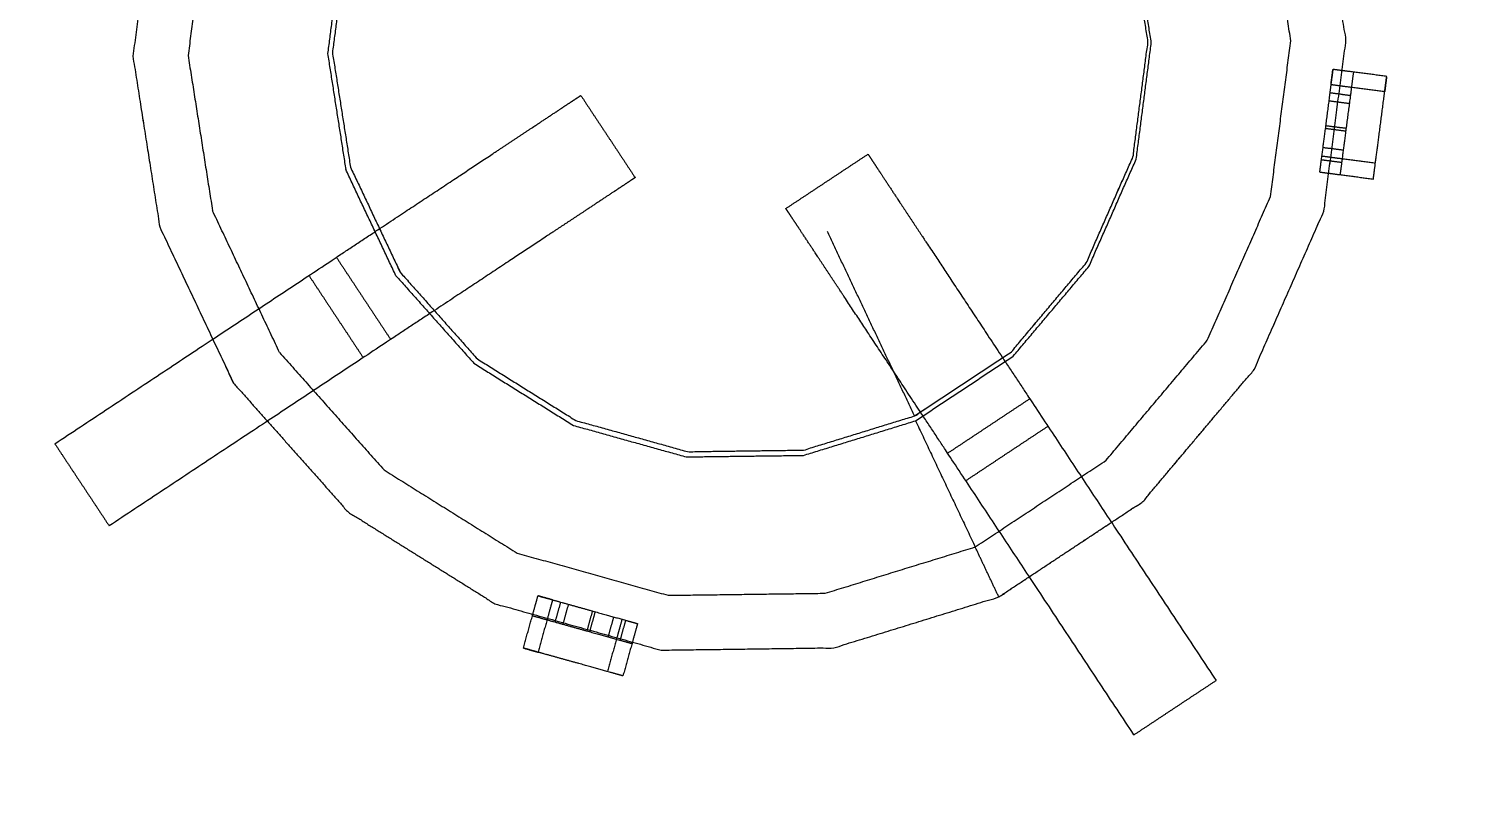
# Model space of a CAD drawing. Header units: millimetres. Extents: x 3429 to 24139, y -631 to 9878.
# Drawn here: x 8883.3 to 8901.49, y 3612.99 to 3622.63 of the extents above; entities that cross this region are included whole.
import ezdxf

# ---------------------------------------------------------------- set-up
doc = ezdxf.new("R2010")
doc.units = ezdxf.units.MM
for name, color, linetype, lineweight in [('multid_gorunus_3', 23, 'Continuous', 13), ('multid_gorunus_4', 15, 'Continuous', 9), ('multid_gorunus_5', 193, 'Continuous', 5), ('multid_gorunus_6', 54, 'Continuous', 0)]:
    doc.layers.add(name, color=color, linetype=linetype, lineweight=lineweight)

# ---------------------------------------------------------------- blocks, each defined once
blk = doc.blocks.new('masa')
at = {"layer": 'multid_gorunus_3', "lineweight": -3}
for points in [[(9749.411, 5297.444), (9749.781, 5297.487), (9750.151, 5297.53), (9784.422, 5297.554), (9818.694, 5297.579), (9819.064, 5297.536), (9819.433, 5297.494), (9819.773, 5297.372), (9820.113, 5297.251), (9820.413, 5297.061), (9820.713, 5296.87), (9820.963, 5296.62), (9821.213, 5296.37), (9821.404, 5296.071), (9821.595, 5295.771), (9821.717, 5295.432), (9821.839, 5295.092), (9821.882, 5294.722), (9821.924, 5294.352), (9821.936, 5277.581), (9821.973, 5225.809), (9821.93, 5225.439), (9821.888, 5225.07), (9821.767, 5224.73), (9821.645, 5224.39), (9821.455, 5224.09), (9821.264, 5223.79), (9821.014, 5223.54), (9820.765, 5223.29), (9820.465, 5223.099), (9820.165, 5222.908), (9819.826, 5222.786), (9819.486, 5222.664), (9819.116, 5222.622), (9818.746, 5222.579), (9784.475, 5222.554), (9750.204, 5222.53), (9749.834, 5222.573), (9749.464, 5222.615), (9749.124, 5222.736), (9748.784, 5222.858), (9748.484, 5223.048), (9748.184, 5223.239), (9747.934, 5223.489), (9747.684, 5223.738), (9747.493, 5224.038), (9747.302, 5224.338), (9747.18, 5224.677), (9747.059, 5225.017), (9747.016, 5225.387), (9746.973, 5225.757), (9746.936, 5277.528), (9746.925, 5294.299), (9746.967, 5294.669), (9747.009, 5295.039), (9747.131, 5295.379), (9747.252, 5295.719), (9747.442, 5296.019), (9747.633, 5296.319), (9747.883, 5296.569), (9748.133, 5296.819), (9748.432, 5297.01), (9748.732, 5297.201), (9749.071, 5297.323), (9749.411, 5297.444)], [(9749.411, 5297.444), (9749.781, 5297.487), (9750.151, 5297.53), (9784.422, 5297.554), (9818.694, 5297.579), (9819.064, 5297.536), (9819.433, 5297.494), (9819.773, 5297.372), (9820.113, 5297.251), (9820.413, 5297.061), (9820.713, 5296.87), (9820.963, 5296.62), (9821.213, 5296.37), (9821.404, 5296.071), (9821.595, 5295.771), (9821.717, 5295.432), (9821.839, 5295.092), (9821.882, 5294.722), (9821.924, 5294.352), (9821.936, 5277.581), (9821.973, 5225.809), (9821.93, 5225.439), (9821.888, 5225.07), (9821.767, 5224.73), (9821.645, 5224.39), (9821.455, 5224.09), (9821.264, 5223.79), (9821.014, 5223.54), (9820.765, 5223.29), (9820.465, 5223.099), (9820.165, 5222.908), (9819.826, 5222.786), (9819.486, 5222.664), (9819.116, 5222.622), (9818.746, 5222.579), (9784.475, 5222.554), (9750.204, 5222.53), (9749.834, 5222.573), (9749.464, 5222.615), (9749.124, 5222.736), (9748.784, 5222.858), (9748.484, 5223.048), (9748.184, 5223.239), (9747.934, 5223.489), (9747.684, 5223.738), (9747.493, 5224.038), (9747.302, 5224.338), (9747.18, 5224.677), (9747.059, 5225.017), (9747.016, 5225.387), (9746.973, 5225.757), (9746.936, 5277.528), (9746.925, 5294.299), (9746.967, 5294.669), (9747.009, 5295.039), (9747.131, 5295.379), (9747.252, 5295.719), (9747.442, 5296.019), (9747.633, 5296.319), (9747.883, 5296.569), (9748.133, 5296.819), (9748.432, 5297.01), (9748.732, 5297.201), (9749.071, 5297.323), (9749.411, 5297.444)], [(9750.153, 5297.03), (9749.84, 5296.994), (9749.528, 5296.958), (9749.241, 5296.855), (9748.953, 5296.751), (9748.7, 5296.59), (9748.447, 5296.429), (9748.235, 5296.217), (9748.024, 5296.005), (9747.863, 5295.751), (9747.702, 5295.498), (9747.599, 5295.211), (9747.496, 5294.923), (9747.46, 5294.611), (9747.425, 5294.298), (9747.436, 5277.528), (9747.473, 5225.759), (9747.509, 5225.446), (9747.545, 5225.134), (9747.648, 5224.846), (9747.752, 5224.559), (9747.913, 5224.306), (9748.075, 5224.052), (9748.286, 5223.841), (9748.498, 5223.63), (9748.752, 5223.469), (9749.005, 5223.307), (9749.293, 5223.205), (9749.58, 5223.102), (9749.892, 5223.066), (9750.205, 5223.03), (9784.475, 5223.054), (9818.744, 5223.079), (9819.057, 5223.115), (9819.369, 5223.151), (9819.657, 5223.254), (9819.944, 5223.357), (9820.197, 5223.519), (9820.451, 5223.68), (9820.662, 5223.892), (9820.873, 5224.104), (9821.035, 5224.357), (9821.196, 5224.611), (9821.298, 5224.898), (9821.401, 5225.186), (9821.437, 5225.498), (9821.473, 5225.811), (9821.436, 5277.58), (9821.424, 5294.35), (9821.388, 5294.663), (9821.352, 5294.975), (9821.249, 5295.262), (9821.146, 5295.55), (9820.984, 5295.803), (9820.823, 5296.056), (9820.611, 5296.268), (9820.399, 5296.479), (9820.146, 5296.64), (9819.892, 5296.801), (9819.605, 5296.904), (9819.317, 5297.007), (9819.005, 5297.043), (9818.692, 5297.079), (9784.423, 5297.054), (9750.153, 5297.03)], [(9750.153, 5297.03), (9749.84, 5296.994), (9749.528, 5296.958), (9749.241, 5296.855), (9748.953, 5296.751), (9748.7, 5296.59), (9748.447, 5296.429), (9748.235, 5296.217), (9748.024, 5296.005), (9747.863, 5295.751), (9747.702, 5295.498), (9747.599, 5295.211), (9747.496, 5294.923), (9747.46, 5294.611), (9747.425, 5294.298), (9747.436, 5277.528), (9747.473, 5225.759), (9747.509, 5225.446), (9747.545, 5225.134), (9747.648, 5224.846), (9747.752, 5224.559), (9747.913, 5224.306), (9748.075, 5224.052), (9748.286, 5223.841), (9748.498, 5223.63), (9748.752, 5223.469), (9749.005, 5223.307), (9749.293, 5223.205), (9749.58, 5223.102), (9749.892, 5223.066), (9750.205, 5223.03), (9784.475, 5223.054), (9818.744, 5223.079), (9819.057, 5223.115), (9819.369, 5223.151), (9819.657, 5223.254), (9819.944, 5223.357), (9820.197, 5223.519), (9820.451, 5223.68), (9820.662, 5223.892), (9820.873, 5224.104), (9821.035, 5224.357), (9821.196, 5224.611), (9821.298, 5224.898), (9821.401, 5225.186), (9821.437, 5225.498), (9821.473, 5225.811), (9821.436, 5277.58), (9821.424, 5294.35), (9821.388, 5294.663), (9821.352, 5294.975), (9821.249, 5295.262), (9821.146, 5295.55), (9820.984, 5295.803), (9820.823, 5296.056), (9820.611, 5296.268), (9820.399, 5296.479), (9820.146, 5296.64), (9819.892, 5296.801), (9819.605, 5296.904), (9819.317, 5297.007), (9819.005, 5297.043), (9818.692, 5297.079), (9784.423, 5297.054), (9750.153, 5297.03)]]:
    blk.add_open_spline(points, degree=2, knots=[-16, -16, -16, -15, -15, -14, -14, -13, -13, -12, -12, -11, -11, -10, -10, -9, -9, -8, -8, -7, -7, -6, -6, -5, -5, -4, -4, -3, -3, -2, -2, -1, -1, 0, 0, 1, 1, 2, 2, 3, 3, 4, 4, 5, 5, 6, 6, 7, 7, 8, 8, 9, 9, 10, 10, 11, 11, 12, 12, 13, 13, 14, 14, 15, 15, 16, 16, 16], dxfattribs=at)
at = {"layer": 'multid_gorunus_4', "lineweight": -3}
blk.add_open_spline([(9797.893, 5278.28), (9799.123, 5277.385), (9800.354, 5276.491), (9801.443, 5275.429), (9802.533, 5274.368), (9803.461, 5273.162), (9804.389, 5271.957), (9805.136, 5270.632), (9805.882, 5269.306), (9806.433, 5267.888), (9806.984, 5266.47), (9807.327, 5264.988), (9807.67, 5263.506), (9807.799, 5261.99), (9807.928, 5260.475), (9807.84, 5258.956), (9807.751, 5257.437), (9807.448, 5255.947), (9807.145, 5254.456), (9806.632, 5253.024), (9806.119, 5251.592), (9805.408, 5250.247), (9804.698, 5248.902), (9803.802, 5247.672), (9802.906, 5246.442), (9801.845, 5245.352), (9800.785, 5244.262), (9799.579, 5243.334), (9798.373, 5242.407), (9797.048, 5241.66), (9795.723, 5240.912), (9794.305, 5240.362), (9792.886, 5239.812), (9791.405, 5239.468), (9789.923, 5239.125), (9788.407, 5238.996), (9786.891, 5238.868), (9785.372, 5238.956), (9783.854, 5239.043), (9782.363, 5239.347), (9780.873, 5239.651), (9779.44, 5240.163), (9778.008, 5240.675), (9776.663, 5241.387), (9775.319, 5242.099), (9774.088, 5242.993), (9772.858, 5243.888), (9771.769, 5244.95), (9770.679, 5246.011), (9769.751, 5247.217), (9768.822, 5248.422), (9768.076, 5249.747), (9767.33, 5251.073), (9766.779, 5252.491), (9766.227, 5253.909), (9765.885, 5255.391), (9765.542, 5256.873), (9765.413, 5258.389), (9765.283, 5259.904), (9765.372, 5261.423), (9765.461, 5262.941), (9765.764, 5264.432), (9766.067, 5265.923), (9766.58, 5267.355), (9767.093, 5268.787), (9767.803, 5270.132), (9768.514, 5271.477), (9769.41, 5272.707), (9770.306, 5273.936), (9771.366, 5275.027), (9772.427, 5276.117), (9773.633, 5277.045), (9774.839, 5277.972), (9776.164, 5278.719), (9777.489, 5279.467), (9778.907, 5280.017), (9780.325, 5280.567), (9781.807, 5280.911), (9783.289, 5281.254), (9784.805, 5281.383), (9786.321, 5281.511), (9787.839, 5281.423), (9789.358, 5281.335), (9790.849, 5281.031), (9792.339, 5280.727), (9793.772, 5280.216), (9795.204, 5279.704), (9796.549, 5278.992), (9797.893, 5278.28)], degree=2, knots=[30, 30, 30, 31, 31, 32, 32, 33, 33, 34, 34, 35, 35, 36, 36, 37, 37, 38, 38, 39, 39, 40, 40, 41, 41, 42, 42, 43, 43, 44, 44, 45, 45, 46, 46, 47, 47, 48, 48, 49, 49, 50, 50, 51, 51, 52, 52, 53, 53, 54, 54, 55, 55, 56, 56, 57, 57, 58, 58, 59, 59, 60, 60, 61, 61, 62, 62, 63, 63, 64, 64, 65, 65, 66, 66, 67, 67, 68, 68, 69, 69, 70, 70, 71, 71, 72, 72, 73, 73, 74, 74, 74], dxfattribs=at)
blk.add_open_spline([(9797.893, 5278.28), (9799.123, 5277.385), (9800.354, 5276.491), (9801.443, 5275.429), (9802.533, 5274.368), (9803.461, 5273.162), (9804.389, 5271.957), (9805.136, 5270.632), (9805.882, 5269.306), (9806.433, 5267.888), (9806.984, 5266.47), (9807.327, 5264.988), (9807.67, 5263.506), (9807.799, 5261.99), (9807.928, 5260.475), (9807.84, 5258.956), (9807.751, 5257.437), (9807.448, 5255.947), (9807.145, 5254.456), (9806.632, 5253.024), (9806.119, 5251.592), (9805.408, 5250.247), (9804.698, 5248.902), (9803.802, 5247.672), (9802.906, 5246.442), (9801.845, 5245.352), (9800.785, 5244.262), (9799.579, 5243.334), (9798.373, 5242.407), (9797.048, 5241.66), (9795.723, 5240.912), (9794.305, 5240.362), (9792.886, 5239.812), (9791.405, 5239.468), (9789.923, 5239.125), (9788.407, 5238.996), (9786.891, 5238.868), (9785.372, 5238.956), (9783.854, 5239.043), (9782.363, 5239.347), (9780.873, 5239.651), (9779.44, 5240.163), (9778.008, 5240.675), (9776.663, 5241.387), (9775.319, 5242.099), (9774.088, 5242.993), (9772.858, 5243.888), (9771.769, 5244.95), (9770.679, 5246.011), (9769.751, 5247.217), (9768.822, 5248.422), (9768.076, 5249.747), (9767.33, 5251.073), (9766.779, 5252.491), (9766.227, 5253.909), (9765.885, 5255.391), (9765.542, 5256.873), (9765.413, 5258.389), (9765.283, 5259.904), (9765.372, 5261.423), (9765.461, 5262.941), (9765.764, 5264.432), (9766.067, 5265.923), (9766.58, 5267.355), (9767.093, 5268.787), (9767.803, 5270.132), (9768.514, 5271.477), (9769.41, 5272.707), (9770.306, 5273.936), (9771.366, 5275.027), (9772.427, 5276.117), (9773.633, 5277.045), (9774.839, 5277.972), (9776.164, 5278.719), (9777.489, 5279.467), (9778.907, 5280.017), (9780.325, 5280.567), (9781.807, 5280.911), (9783.289, 5281.254), (9784.805, 5281.383), (9786.321, 5281.511), (9787.839, 5281.423), (9789.358, 5281.335), (9790.849, 5281.031), (9792.339, 5280.727), (9793.772, 5280.216), (9795.204, 5279.704), (9796.549, 5278.992), (9797.893, 5278.28)], degree=2, knots=[30, 30, 30, 31, 31, 32, 32, 33, 33, 34, 34, 35, 35, 36, 36, 37, 37, 38, 38, 39, 39, 40, 40, 41, 41, 42, 42, 43, 43, 44, 44, 45, 45, 46, 46, 47, 47, 48, 48, 49, 49, 50, 50, 51, 51, 52, 52, 53, 53, 54, 54, 55, 55, 56, 56, 57, 57, 58, 58, 59, 59, 60, 60, 61, 61, 62, 62, 63, 63, 64, 64, 65, 65, 66, 66, 67, 67, 68, 68, 69, 69, 70, 70, 71, 71, 72, 72, 73, 73, 74, 74, 74], dxfattribs=at)
at = {"layer": 'multid_gorunus_5', "lineweight": -3}
for points, knots in [([(9794.955, 5259.777), (9794.745, 5259.804), (9794.536, 5259.831), (9794.406, 5259.848), (9794.277, 5259.865), (9794.258, 5259.718), (9794.239, 5259.572), (9794.21, 5259.348), (9794.181, 5259.123), (9794.155, 5258.926), (9794.129, 5258.729), (9794.119, 5258.651), (9794.109, 5258.573)], [33, 33, 33, 34, 34, 35, 35, 36, 36, 37, 37, 38, 38, 39, 39, 39]), ([(9794.955, 5259.777), (9794.745, 5259.804), (9794.536, 5259.831), (9794.406, 5259.848), (9794.277, 5259.865), (9794.258, 5259.718), (9794.239, 5259.572), (9794.21, 5259.348), (9794.181, 5259.123), (9794.155, 5258.926), (9794.129, 5258.729), (9794.119, 5258.651), (9794.109, 5258.573)], [33, 33, 33, 34, 34, 35, 35, 36, 36, 37, 37, 38, 38, 39, 39, 39]), ([(9794.536, 5259.831), (9794.517, 5259.685), (9794.498, 5259.538), (9794.468, 5259.314), (9794.439, 5259.09), (9794.413, 5258.892), (9794.388, 5258.695), (9794.378, 5258.617), (9794.367, 5258.539)], [0, 0, 0, 1, 1, 2, 2, 3, 3, 4, 4, 4]), ([(9794.536, 5259.831), (9794.517, 5259.685), (9794.498, 5259.538), (9794.468, 5259.314), (9794.439, 5259.09), (9794.413, 5258.892), (9794.388, 5258.695), (9794.378, 5258.617), (9794.367, 5258.539)], [0, 0, 0, 1, 1, 2, 2, 3, 3, 4, 4, 4]), ([(9794.253, 5259.675), (9794.382, 5259.658), (9794.511, 5259.641), (9794.721, 5259.614), (9794.931, 5259.587)], [1, 1, 1, 2, 2, 3, 3, 3]), ([(9794.253, 5259.675), (9794.382, 5259.658), (9794.511, 5259.641), (9794.721, 5259.614), (9794.931, 5259.587)], [1, 1, 1, 2, 2, 3, 3, 3]), ([(9794.787, 5258.484), (9794.797, 5258.562), (9794.807, 5258.64), (9794.833, 5258.838), (9794.859, 5259.035), (9794.888, 5259.259), (9794.917, 5259.484), (9794.936, 5259.63), (9794.955, 5259.777)], [9, 9, 9, 10, 10, 11, 11, 12, 12, 13, 13, 13]), ([(9794.787, 5258.484), (9794.797, 5258.562), (9794.807, 5258.64), (9794.833, 5258.838), (9794.859, 5259.035), (9794.888, 5259.259), (9794.917, 5259.484), (9794.936, 5259.63), (9794.955, 5259.777)], [9, 9, 9, 10, 10, 11, 11, 12, 12, 13, 13, 13]), ([(9778.172, 5255.151), (9779.146, 5255.795), (9780.12, 5256.44), (9780.92, 5256.969), (9781.72, 5257.498), (9782.125, 5257.767), (9782.53, 5258.035), (9782.875, 5258.263), (9783.22, 5258.491), (9783.503, 5258.679), (9783.787, 5258.866), (9784.008, 5259.013), (9784.229, 5259.159), (9784.388, 5259.264), (9784.546, 5259.369), (9784.641, 5259.432), (9784.737, 5259.495), (9784.768, 5259.516), (9784.8, 5259.537)], [6, 6, 6, 7, 7, 8, 8, 9, 9, 10, 10, 11, 11, 12, 12, 13, 13, 14, 14, 15, 15, 15]), ([(9778.172, 5255.151), (9779.146, 5255.795), (9780.12, 5256.44), (9780.92, 5256.969), (9781.72, 5257.498), (9782.125, 5257.767), (9782.53, 5258.035), (9782.875, 5258.263), (9783.22, 5258.491), (9783.503, 5258.679), (9783.787, 5258.866), (9784.008, 5259.013), (9784.229, 5259.159), (9784.388, 5259.264), (9784.546, 5259.369), (9784.641, 5259.432), (9784.737, 5259.495), (9784.768, 5259.516), (9784.8, 5259.537)], [6, 6, 6, 7, 7, 8, 8, 9, 9, 10, 10, 11, 11, 12, 12, 13, 13, 14, 14, 15, 15, 15]), ([(9784.8, 5259.537), (9784.971, 5259.278), (9785.142, 5259.02), (9785.314, 5258.761), (9785.485, 5258.502)], [0, 0, 0, 1, 1, 2, 2, 2]), ([(9784.8, 5259.537), (9784.971, 5259.278), (9785.142, 5259.02), (9785.314, 5258.761), (9785.485, 5258.502)], [0, 0, 0, 1, 1, 2, 2, 2]), ([(9787.384, 5258.113), (9787.643, 5258.284), (9787.901, 5258.455), (9788.16, 5258.626), (9788.419, 5258.797)], [0, 0, 0, 1, 1, 2, 2, 2]), ([(9787.384, 5258.113), (9787.643, 5258.284), (9787.901, 5258.455), (9788.16, 5258.626), (9788.419, 5258.797)], [0, 0, 0, 1, 1, 2, 2, 2]), ([(9788.419, 5258.797), (9788.44, 5258.766), (9788.461, 5258.734), (9788.524, 5258.639), (9788.587, 5258.543), (9788.692, 5258.385), (9788.796, 5258.226), (9788.943, 5258.005), (9789.089, 5257.784), (9789.277, 5257.5), (9789.464, 5257.217), (9789.693, 5256.872), (9789.921, 5256.527), (9790.189, 5256.122), (9790.457, 5255.717), (9790.986, 5254.917), (9791.516, 5254.117), (9792.16, 5253.143), (9792.805, 5252.169)], [-2, -2, -2, -1, -1, 0, 0, 1, 1, 2, 2, 3, 3, 4, 4, 5, 5, 6, 6, 7, 7, 7]), ([(9788.419, 5258.797), (9788.44, 5258.766), (9788.461, 5258.734), (9788.524, 5258.639), (9788.587, 5258.543), (9788.692, 5258.385), (9788.796, 5258.226), (9788.943, 5258.005), (9789.089, 5257.784), (9789.277, 5257.5), (9789.464, 5257.217), (9789.693, 5256.872), (9789.921, 5256.527), (9790.189, 5256.122), (9790.457, 5255.717), (9790.986, 5254.917), (9791.516, 5254.117), (9792.16, 5253.143), (9792.805, 5252.169)], [-2, -2, -2, -1, -1, 0, 0, 1, 1, 2, 2, 3, 3, 4, 4, 5, 5, 6, 6, 7, 7, 7]), ([(9794.135, 5258.775), (9794.265, 5258.758), (9794.394, 5258.741), (9794.604, 5258.714), (9794.813, 5258.686)], [0, 0, 0, 1, 1, 2, 2, 2]), ([(9794.135, 5258.775), (9794.265, 5258.758), (9794.394, 5258.741), (9794.604, 5258.714), (9794.813, 5258.686)], [0, 0, 0, 1, 1, 2, 2, 2]), ([(9794.109, 5258.573), (9794.238, 5258.556), (9794.367, 5258.539), (9794.577, 5258.512), (9794.787, 5258.484)], [0, 0, 0, 1, 1, 2, 2, 2]), ([(9794.109, 5258.573), (9794.238, 5258.556), (9794.367, 5258.539), (9794.577, 5258.512), (9794.787, 5258.484)], [0, 0, 0, 1, 1, 2, 2, 2]), ([(9785.485, 5258.502), (9785.453, 5258.481), (9785.421, 5258.46), (9785.326, 5258.397), (9785.231, 5258.334), (9785.072, 5258.229), (9784.914, 5258.124), (9784.693, 5257.978), (9784.471, 5257.832), (9784.188, 5257.644), (9783.904, 5257.456), (9783.56, 5257.228), (9783.215, 5257), (9782.81, 5256.732), (9782.404, 5256.464), (9781.605, 5255.935), (9780.805, 5255.405), (9779.831, 5254.761), (9778.857, 5254.116)], [-2, -2, -2, -1, -1, 0, 0, 1, 1, 2, 2, 3, 3, 4, 4, 5, 5, 6, 6, 7, 7, 7]), ([(9785.485, 5258.502), (9785.453, 5258.481), (9785.421, 5258.46), (9785.326, 5258.397), (9785.231, 5258.334), (9785.072, 5258.229), (9784.914, 5258.124), (9784.693, 5257.978), (9784.471, 5257.832), (9784.188, 5257.644), (9783.904, 5257.456), (9783.56, 5257.228), (9783.215, 5257), (9782.81, 5256.732), (9782.404, 5256.464), (9781.605, 5255.935), (9780.805, 5255.405), (9779.831, 5254.761), (9778.857, 5254.116)], [-2, -2, -2, -1, -1, 0, 0, 1, 1, 2, 2, 3, 3, 4, 4, 5, 5, 6, 6, 7, 7, 7]), ([(9791.77, 5251.485), (9791.125, 5252.459), (9790.481, 5253.433), (9789.952, 5254.232), (9789.422, 5255.032), (9789.154, 5255.437), (9788.886, 5255.843), (9788.658, 5256.188), (9788.43, 5256.532), (9788.242, 5256.816), (9788.055, 5257.099), (9787.908, 5257.32), (9787.762, 5257.542), (9787.657, 5257.7), (9787.552, 5257.859), (9787.489, 5257.954), (9787.426, 5258.049), (9787.405, 5258.081), (9787.384, 5258.113)], [6, 6, 6, 7, 7, 8, 8, 9, 9, 10, 10, 11, 11, 12, 12, 13, 13, 14, 14, 15, 15, 15]), ([(9791.77, 5251.485), (9791.125, 5252.459), (9790.481, 5253.433), (9789.952, 5254.232), (9789.422, 5255.032), (9789.154, 5255.437), (9788.886, 5255.843), (9788.658, 5256.188), (9788.43, 5256.532), (9788.242, 5256.816), (9788.055, 5257.099), (9787.908, 5257.32), (9787.762, 5257.542), (9787.657, 5257.7), (9787.552, 5257.859), (9787.489, 5257.954), (9787.426, 5258.049), (9787.405, 5258.081), (9787.384, 5258.113)], [6, 6, 6, 7, 7, 8, 8, 9, 9, 10, 10, 11, 11, 12, 12, 13, 13, 14, 14, 15, 15, 15]), ([(9781.72, 5257.498), (9781.891, 5257.24), (9782.062, 5256.981), (9782.233, 5256.722), (9782.404, 5256.464)], [0, 0, 0, 1, 1, 2, 2, 2]), ([(9781.72, 5257.498), (9781.891, 5257.24), (9782.062, 5256.981), (9782.233, 5256.722), (9782.404, 5256.464)], [0, 0, 0, 1, 1, 2, 2, 2]), ([(9781.374, 5257.269), (9781.545, 5257.011), (9781.716, 5256.752), (9781.887, 5256.493), (9782.058, 5256.235)], [0, 0, 0, 1, 1, 2, 2, 2]), ([(9781.374, 5257.269), (9781.545, 5257.011), (9781.716, 5256.752), (9781.887, 5256.493), (9782.058, 5256.235)], [0, 0, 0, 1, 1, 2, 2, 2]), ([(9789.422, 5255.032), (9789.681, 5255.203), (9789.94, 5255.375), (9790.198, 5255.546), (9790.457, 5255.717)], [0, 0, 0, 1, 1, 2, 2, 2]), ([(9789.422, 5255.032), (9789.681, 5255.203), (9789.94, 5255.375), (9790.198, 5255.546), (9790.457, 5255.717)], [0, 0, 0, 1, 1, 2, 2, 2]), ([(9789.651, 5254.686), (9789.91, 5254.857), (9790.169, 5255.029), (9790.427, 5255.2), (9790.686, 5255.371)], [0, 0, 0, 1, 1, 2, 2, 2]), ([(9789.651, 5254.686), (9789.91, 5254.857), (9790.169, 5255.029), (9790.427, 5255.2), (9790.686, 5255.371)], [0, 0, 0, 1, 1, 2, 2, 2]), ([(9778.172, 5255.151), (9778.343, 5254.892), (9778.514, 5254.634), (9778.686, 5254.375), (9778.857, 5254.116)], [0, 0, 0, 1, 1, 2, 2, 2]), ([(9778.172, 5255.151), (9778.343, 5254.892), (9778.514, 5254.634), (9778.686, 5254.375), (9778.857, 5254.116)], [0, 0, 0, 1, 1, 2, 2, 2]), ([(9784.076, 5252.578), (9784.133, 5252.781), (9784.19, 5252.985), (9784.225, 5253.111), (9784.26, 5253.236), (9784.402, 5253.197), (9784.545, 5253.157), (9784.762, 5253.096), (9784.98, 5253.035), (9785.172, 5252.982), (9785.364, 5252.928), (9785.439, 5252.907), (9785.515, 5252.886)], [33, 33, 33, 34, 34, 35, 35, 36, 36, 37, 37, 38, 38, 39, 39, 39]), ([(9784.076, 5252.578), (9784.133, 5252.781), (9784.19, 5252.985), (9784.225, 5253.111), (9784.26, 5253.236), (9784.402, 5253.197), (9784.545, 5253.157), (9784.762, 5253.096), (9784.98, 5253.035), (9785.172, 5252.982), (9785.364, 5252.928), (9785.439, 5252.907), (9785.515, 5252.886)], [33, 33, 33, 34, 34, 35, 35, 36, 36, 37, 37, 38, 38, 39, 39, 39]), ([(9784.444, 5253.185), (9784.409, 5253.059), (9784.374, 5252.934), (9784.318, 5252.73), (9784.261, 5252.526)], [1, 1, 1, 2, 2, 3, 3, 3]), ([(9784.444, 5253.185), (9784.409, 5253.059), (9784.374, 5252.934), (9784.318, 5252.73), (9784.261, 5252.526)], [1, 1, 1, 2, 2, 3, 3, 3]), ([(9784.19, 5252.985), (9784.332, 5252.946), (9784.474, 5252.906), (9784.692, 5252.845), (9784.91, 5252.784), (9785.102, 5252.731), (9785.294, 5252.677), (9785.369, 5252.656), (9785.445, 5252.635)], [0, 0, 0, 1, 1, 2, 2, 3, 3, 4, 4, 4]), ([(9784.19, 5252.985), (9784.332, 5252.946), (9784.474, 5252.906), (9784.692, 5252.845), (9784.91, 5252.784), (9785.102, 5252.731), (9785.294, 5252.677), (9785.369, 5252.656), (9785.445, 5252.635)], [0, 0, 0, 1, 1, 2, 2, 3, 3, 4, 4, 4]), ([(9785.319, 5252.941), (9785.284, 5252.815), (9785.249, 5252.69), (9785.192, 5252.486), (9785.135, 5252.282)], [0, 0, 0, 1, 1, 2, 2, 2]), ([(9785.319, 5252.941), (9785.284, 5252.815), (9785.249, 5252.69), (9785.192, 5252.486), (9785.135, 5252.282)], [0, 0, 0, 1, 1, 2, 2, 2]), ([(9785.515, 5252.886), (9785.48, 5252.76), (9785.445, 5252.635), (9785.388, 5252.431), (9785.331, 5252.227)], [0, 0, 0, 1, 1, 2, 2, 2]), ([(9785.515, 5252.886), (9785.48, 5252.76), (9785.445, 5252.635), (9785.388, 5252.431), (9785.331, 5252.227)], [0, 0, 0, 1, 1, 2, 2, 2]), ([(9785.331, 5252.227), (9785.256, 5252.248), (9785.18, 5252.27), (9784.988, 5252.323), (9784.797, 5252.377), (9784.579, 5252.437), (9784.361, 5252.498), (9784.218, 5252.538), (9784.076, 5252.578)], [9, 9, 9, 10, 10, 11, 11, 12, 12, 13, 13, 13]), ([(9785.331, 5252.227), (9785.256, 5252.248), (9785.18, 5252.27), (9784.988, 5252.323), (9784.797, 5252.377), (9784.579, 5252.437), (9784.361, 5252.498), (9784.218, 5252.538), (9784.076, 5252.578)], [9, 9, 9, 10, 10, 11, 11, 12, 12, 13, 13, 13]), ([(9791.77, 5251.485), (9792.029, 5251.656), (9792.287, 5251.827), (9792.546, 5251.998), (9792.805, 5252.169)], [0, 0, 0, 1, 1, 2, 2, 2]), ([(9791.77, 5251.485), (9792.029, 5251.656), (9792.287, 5251.827), (9792.546, 5251.998), (9792.805, 5252.169)], [0, 0, 0, 1, 1, 2, 2, 2])]:
    blk.add_open_spline(points, degree=2, knots=knots, dxfattribs=at)
for points in [[(9794.253, 5259.675), (9794.265, 5259.77), (9794.277, 5259.865)], [(9794.253, 5259.675), (9794.265, 5259.77), (9794.277, 5259.865)], [(9794.253, 5259.675), (9794.265, 5259.77), (9794.277, 5259.865)], [(9794.253, 5259.675), (9794.265, 5259.77), (9794.277, 5259.865)], [(9794.955, 5259.777), (9794.943, 5259.682), (9794.931, 5259.587)], [(9794.955, 5259.777), (9794.943, 5259.682), (9794.931, 5259.587)], [(9794.226, 5259.471), (9794.355, 5259.454), (9794.484, 5259.437)], [(9794.226, 5259.471), (9794.355, 5259.454), (9794.484, 5259.437)], [(9794.239, 5259.572), (9794.368, 5259.555), (9794.498, 5259.538)], [(9794.239, 5259.572), (9794.368, 5259.555), (9794.498, 5259.538)], [(9794.181, 5259.123), (9794.31, 5259.106), (9794.439, 5259.09)], [(9794.181, 5259.123), (9794.31, 5259.106), (9794.439, 5259.09)], [(9794.185, 5259.158), (9794.314, 5259.141), (9794.444, 5259.125)], [(9794.185, 5259.158), (9794.314, 5259.141), (9794.444, 5259.125)], [(9794.149, 5258.883), (9794.279, 5258.867), (9794.408, 5258.85)], [(9794.149, 5258.883), (9794.279, 5258.867), (9794.408, 5258.85)], [(9794.129, 5258.729), (9794.258, 5258.712), (9794.388, 5258.695)], [(9794.129, 5258.729), (9794.258, 5258.712), (9794.388, 5258.695)], [(9789.006, 5255.501), (9788.456, 5256.663), (9787.907, 5257.824)], [(9789.006, 5255.501), (9788.456, 5256.663), (9787.907, 5257.824)], [(9784.444, 5253.185), (9784.352, 5253.21), (9784.26, 5253.236)], [(9784.444, 5253.185), (9784.352, 5253.21), (9784.26, 5253.236)], [(9784.444, 5253.185), (9784.352, 5253.21), (9784.26, 5253.236)], [(9784.444, 5253.185), (9784.352, 5253.21), (9784.26, 5253.236)], [(9784.545, 5253.157), (9784.51, 5253.031), (9784.474, 5252.906)], [(9784.545, 5253.157), (9784.51, 5253.031), (9784.474, 5252.906)], [(9784.643, 5253.129), (9784.608, 5253.004), (9784.573, 5252.878)], [(9784.643, 5253.129), (9784.608, 5253.004), (9784.573, 5252.878)], [(9784.946, 5253.045), (9784.911, 5252.919), (9784.876, 5252.794)], [(9784.946, 5253.045), (9784.911, 5252.919), (9784.876, 5252.794)], [(9784.98, 5253.035), (9784.945, 5252.91), (9784.91, 5252.784)], [(9784.98, 5253.035), (9784.945, 5252.91), (9784.91, 5252.784)], [(9785.213, 5252.97), (9785.178, 5252.845), (9785.143, 5252.719)], [(9785.213, 5252.97), (9785.178, 5252.845), (9785.143, 5252.719)], [(9785.364, 5252.928), (9785.329, 5252.803), (9785.294, 5252.677)], [(9785.364, 5252.928), (9785.329, 5252.803), (9785.294, 5252.677)], [(9784.076, 5252.578), (9784.168, 5252.552), (9784.261, 5252.526)], [(9784.076, 5252.578), (9784.168, 5252.552), (9784.261, 5252.526)], [(9784.076, 5252.578), (9784.168, 5252.552), (9784.261, 5252.526)], [(9784.076, 5252.578), (9784.168, 5252.552), (9784.261, 5252.526)]]:
    blk.add_open_spline(points, degree=2, dxfattribs=at)
at = {"layer": 'multid_gorunus_6', "lineweight": -3}
for points, knots in [([(9787.786, 5267.712), (9788.833, 5267.42), (9789.881, 5267.127), (9790.804, 5266.551), (9791.727, 5265.975), (9792.45, 5265.163), (9793.174, 5264.35), (9793.639, 5263.367), (9794.104, 5262.384), (9794.273, 5261.309), (9794.442, 5260.234), (9794.302, 5259.155), (9794.162, 5258.077), (9793.723, 5257.081), (9793.284, 5256.086), (9792.583, 5255.254), (9791.882, 5254.422), (9790.974, 5253.822), (9790.067, 5253.222), (9789.028, 5252.901), (9787.988, 5252.581), (9786.9, 5252.566), (9785.812, 5252.552), (9784.765, 5252.844), (9783.717, 5253.137), (9782.794, 5253.713), (9781.871, 5254.289), (9781.148, 5255.101), (9780.424, 5255.914), (9779.959, 5256.897), (9779.494, 5257.881), (9779.325, 5258.955), (9779.156, 5260.03), (9779.296, 5261.109), (9779.436, 5262.187), (9779.875, 5263.183), (9780.314, 5264.178), (9781.015, 5265.01), (9781.716, 5265.842), (9782.624, 5266.442), (9783.531, 5267.042), (9784.57, 5267.363), (9785.61, 5267.683), (9786.698, 5267.698), (9787.786, 5267.712)], [-9, -9, -9, -8, -8, -7, -7, -6, -6, -5, -5, -4, -4, -3, -3, -2, -2, -1, -1, 0, 0, 1, 1, 2, 2, 3, 3, 4, 4, 5, 5, 6, 6, 7, 7, 8, 8, 9, 9, 10, 10, 11, 11, 12, 12, 13, 13, 13]), ([(9787.786, 5267.712), (9786.698, 5267.698), (9785.61, 5267.683), (9784.57, 5267.363), (9783.531, 5267.042), (9782.624, 5266.442), (9781.716, 5265.842), (9781.015, 5265.01), (9780.314, 5264.178), (9779.875, 5263.183), (9779.436, 5262.187), (9779.296, 5261.109), (9779.156, 5260.03), (9779.325, 5258.955), (9779.494, 5257.881), (9779.959, 5256.897), (9780.424, 5255.914)], [21, 21, 21, 22, 22, 23, 23, 24, 24, 25, 25, 26, 26, 27, 27, 28, 28, 29, 29, 29]), ([(9787.786, 5267.712), (9788.833, 5267.42), (9789.881, 5267.127), (9790.804, 5266.551), (9791.727, 5265.975), (9792.45, 5265.163), (9793.174, 5264.35), (9793.639, 5263.367), (9794.104, 5262.384), (9794.273, 5261.309), (9794.442, 5260.234), (9794.302, 5259.155), (9794.162, 5258.077), (9793.723, 5257.081), (9793.284, 5256.086), (9792.583, 5255.254), (9791.882, 5254.422), (9790.974, 5253.822), (9790.067, 5253.222), (9789.028, 5252.901), (9787.988, 5252.581), (9786.9, 5252.566), (9785.812, 5252.552), (9784.765, 5252.844), (9783.717, 5253.137), (9782.794, 5253.713), (9781.871, 5254.289), (9781.148, 5255.101), (9780.424, 5255.914), (9779.959, 5256.897), (9779.494, 5257.881), (9779.325, 5258.955), (9779.156, 5260.03), (9779.296, 5261.109), (9779.436, 5262.187), (9779.875, 5263.183), (9780.314, 5264.178), (9781.015, 5265.01), (9781.716, 5265.842), (9782.624, 5266.442), (9783.531, 5267.042), (9784.57, 5267.363), (9785.61, 5267.683), (9786.698, 5267.698), (9787.786, 5267.712)], [-9, -9, -9, -8, -8, -7, -7, -6, -6, -5, -5, -4, -4, -3, -3, -2, -2, -1, -1, 0, 0, 1, 1, 2, 2, 3, 3, 4, 4, 5, 5, 6, 6, 7, 7, 8, 8, 9, 9, 10, 10, 11, 11, 12, 12, 13, 13, 13]), ([(9787.786, 5267.712), (9786.698, 5267.698), (9785.61, 5267.683), (9784.57, 5267.363), (9783.531, 5267.042), (9782.624, 5266.442), (9781.716, 5265.842), (9781.015, 5265.01), (9780.314, 5264.178), (9779.875, 5263.183), (9779.436, 5262.187), (9779.296, 5261.109), (9779.156, 5260.03), (9779.325, 5258.955), (9779.494, 5257.881), (9779.959, 5256.897), (9780.424, 5255.914)], [21, 21, 21, 22, 22, 23, 23, 24, 24, 25, 25, 26, 26, 27, 27, 28, 28, 29, 29, 29]), ([(9787.472, 5265.243), (9788.176, 5265.046), (9788.881, 5264.85), (9789.501, 5264.463), (9790.122, 5264.075), (9790.608, 5263.529), (9791.094, 5262.983), (9791.407, 5262.322), (9791.72, 5261.661), (9791.833, 5260.938), (9791.947, 5260.216), (9791.853, 5259.491), (9791.758, 5258.765), (9791.463, 5258.096), (9791.168, 5257.427), (9790.697, 5256.868), (9790.226, 5256.309), (9789.616, 5255.905), (9789.006, 5255.501), (9788.307, 5255.286), (9787.608, 5255.071), (9786.877, 5255.061), (9786.145, 5255.051), (9785.441, 5255.248), (9784.737, 5255.444), (9784.116, 5255.831), (9783.496, 5256.219), (9783.009, 5256.765), (9782.523, 5257.311), (9782.21, 5257.972), (9781.898, 5258.633), (9781.784, 5259.356), (9781.67, 5260.078), (9781.765, 5260.803), (9781.859, 5261.529), (9782.154, 5262.198), (9782.449, 5262.867), (9782.92, 5263.426), (9783.392, 5263.985), (9784.002, 5264.389), (9784.611, 5264.793), (9785.31, 5265.008), (9786.009, 5265.223), (9786.741, 5265.233), (9787.472, 5265.243)], [-9, -9, -9, -8, -8, -7, -7, -6, -6, -5, -5, -4, -4, -3, -3, -2, -2, -1, -1, 0, 0, 1, 1, 2, 2, 3, 3, 4, 4, 5, 5, 6, 6, 7, 7, 8, 8, 9, 9, 10, 10, 11, 11, 12, 12, 13, 13, 13]), ([(9787.472, 5265.243), (9786.741, 5265.233), (9786.009, 5265.223), (9785.31, 5265.008), (9784.611, 5264.793), (9784.002, 5264.389), (9783.392, 5263.985), (9782.92, 5263.426), (9782.449, 5262.867), (9782.154, 5262.198), (9781.859, 5261.529), (9781.765, 5260.803), (9781.67, 5260.078), (9781.784, 5259.356), (9781.898, 5258.633), (9782.21, 5257.972), (9782.523, 5257.311)], [21, 21, 21, 22, 22, 23, 23, 24, 24, 25, 25, 26, 26, 27, 27, 28, 28, 29, 29, 29]), ([(9787.472, 5265.243), (9788.176, 5265.046), (9788.881, 5264.85), (9789.501, 5264.463), (9790.122, 5264.075), (9790.608, 5263.529), (9791.094, 5262.983), (9791.407, 5262.322), (9791.72, 5261.661), (9791.833, 5260.938), (9791.947, 5260.216), (9791.853, 5259.491), (9791.758, 5258.765), (9791.463, 5258.096), (9791.168, 5257.427), (9790.697, 5256.868), (9790.226, 5256.309), (9789.616, 5255.905), (9789.006, 5255.501), (9788.307, 5255.286), (9787.608, 5255.071), (9786.877, 5255.061), (9786.145, 5255.051), (9785.441, 5255.248), (9784.737, 5255.444), (9784.116, 5255.831), (9783.496, 5256.219), (9783.009, 5256.765), (9782.523, 5257.311), (9782.21, 5257.972), (9781.898, 5258.633), (9781.784, 5259.356), (9781.67, 5260.078), (9781.765, 5260.803), (9781.859, 5261.529), (9782.154, 5262.198), (9782.449, 5262.867), (9782.92, 5263.426), (9783.392, 5263.985), (9784.002, 5264.389), (9784.611, 5264.793), (9785.31, 5265.008), (9786.009, 5265.223), (9786.741, 5265.233), (9787.472, 5265.243)], [-9, -9, -9, -8, -8, -7, -7, -6, -6, -5, -5, -4, -4, -3, -3, -2, -2, -1, -1, 0, 0, 1, 1, 2, 2, 3, 3, 4, 4, 5, 5, 6, 6, 7, 7, 8, 8, 9, 9, 10, 10, 11, 11, 12, 12, 13, 13, 13]), ([(9787.472, 5265.243), (9786.741, 5265.233), (9786.009, 5265.223), (9785.31, 5265.008), (9784.611, 5264.793), (9784.002, 5264.389), (9783.392, 5263.985), (9782.92, 5263.426), (9782.449, 5262.867), (9782.154, 5262.198), (9781.859, 5261.529), (9781.765, 5260.803), (9781.67, 5260.078), (9781.784, 5259.356), (9781.898, 5258.633), (9782.21, 5257.972), (9782.523, 5257.311)], [21, 21, 21, 22, 22, 23, 23, 24, 24, 25, 25, 26, 26, 27, 27, 28, 28, 29, 29, 29]), ([(9790.067, 5253.222), (9790.974, 5253.822), (9791.882, 5254.422), (9792.583, 5255.254), (9793.284, 5256.086), (9793.723, 5257.081), (9794.162, 5258.077), (9794.302, 5259.155), (9794.442, 5260.234), (9794.273, 5261.309), (9794.104, 5262.384), (9793.639, 5263.367), (9793.174, 5264.35)], [34, 34, 34, 35, 35, 36, 36, 37, 37, 38, 38, 39, 39, 40, 40, 40]), ([(9790.067, 5253.222), (9790.974, 5253.822), (9791.882, 5254.422), (9792.583, 5255.254), (9793.284, 5256.086), (9793.723, 5257.081), (9794.162, 5258.077), (9794.302, 5259.155), (9794.442, 5260.234), (9794.273, 5261.309), (9794.104, 5262.384), (9793.639, 5263.367), (9793.174, 5264.35)], [34, 34, 34, 35, 35, 36, 36, 37, 37, 38, 38, 39, 39, 40, 40, 40]), ([(9789.006, 5255.501), (9789.616, 5255.905), (9790.226, 5256.309), (9790.697, 5256.868), (9791.168, 5257.427), (9791.463, 5258.096), (9791.758, 5258.765), (9791.853, 5259.491), (9791.947, 5260.216), (9791.833, 5260.938), (9791.72, 5261.661), (9791.407, 5262.322), (9791.094, 5262.983)], [34, 34, 34, 35, 35, 36, 36, 37, 37, 38, 38, 39, 39, 40, 40, 40]), ([(9789.006, 5255.501), (9789.616, 5255.905), (9790.226, 5256.309), (9790.697, 5256.868), (9791.168, 5257.427), (9791.463, 5258.096), (9791.758, 5258.765), (9791.853, 5259.491), (9791.947, 5260.216), (9791.833, 5260.938), (9791.72, 5261.661), (9791.407, 5262.322), (9791.094, 5262.983)], [34, 34, 34, 35, 35, 36, 36, 37, 37, 38, 38, 39, 39, 40, 40, 40])]:
    blk.add_open_spline(points, degree=2, knots=knots, dxfattribs=at)
for points in [[(9793.747, 5260.225), (9793.593, 5261.202), (9793.439, 5262.179)], [(9793.747, 5260.225), (9793.593, 5261.202), (9793.439, 5262.179)], [(9780.107, 5262), (9779.979, 5261.02), (9779.851, 5260.039)], [(9780.107, 5262), (9779.979, 5261.02), (9779.851, 5260.039)], [(9791.989, 5260.201), (9791.874, 5260.931), (9791.76, 5261.661)], [(9791.989, 5260.201), (9791.874, 5260.931), (9791.76, 5261.661)], [(9781.799, 5261.528), (9781.704, 5260.795), (9781.609, 5260.063)], [(9781.799, 5261.528), (9781.704, 5260.795), (9781.609, 5260.063)], [(9791.799, 5258.736), (9791.894, 5259.469), (9791.989, 5260.201)], [(9791.799, 5258.736), (9791.894, 5259.469), (9791.989, 5260.201)], [(9793.491, 5258.264), (9793.619, 5259.244), (9793.747, 5260.225)], [(9793.491, 5258.264), (9793.619, 5259.244), (9793.747, 5260.225)], [(9779.851, 5260.039), (9780.005, 5259.062), (9780.159, 5258.085)], [(9779.851, 5260.039), (9780.005, 5259.062), (9780.159, 5258.085)], [(9781.609, 5260.063), (9781.724, 5259.333), (9781.838, 5258.603)], [(9781.609, 5260.063), (9781.724, 5259.333), (9781.838, 5258.603)], [(9791.203, 5257.384), (9791.501, 5258.06), (9791.799, 5258.736)], [(9791.203, 5257.384), (9791.501, 5258.06), (9791.799, 5258.736)], [(9782.47, 5257.267), (9782.154, 5257.935), (9781.838, 5258.603)], [(9782.47, 5257.267), (9782.154, 5257.935), (9781.838, 5258.603)], [(9792.694, 5256.454), (9793.093, 5257.359), (9793.491, 5258.264)], [(9792.694, 5256.454), (9793.093, 5257.359), (9793.491, 5258.264)], [(9781.005, 5256.298), (9780.582, 5257.192), (9780.159, 5258.085)], [(9781.005, 5256.298), (9780.582, 5257.192), (9780.159, 5258.085)], [(9782.47, 5257.267), (9782.961, 5256.716), (9783.453, 5256.164)], [(9782.47, 5257.267), (9782.961, 5256.716), (9783.453, 5256.164)], [(9790.25, 5256.255), (9790.727, 5256.82), (9791.203, 5257.384)], [(9790.25, 5256.255), (9790.727, 5256.82), (9791.203, 5257.384)], [(9791.419, 5254.942), (9792.056, 5255.698), (9792.694, 5256.454)], [(9791.419, 5254.942), (9792.056, 5255.698), (9792.694, 5256.454)], [(9781.005, 5256.298), (9781.662, 5255.559), (9782.32, 5254.821)], [(9781.005, 5256.298), (9781.662, 5255.559), (9782.32, 5254.821)], [(9783.453, 5256.164), (9784.079, 5255.773), (9784.706, 5255.382)], [(9783.453, 5256.164), (9784.079, 5255.773), (9784.706, 5255.382)], [(9789.018, 5255.44), (9789.634, 5255.847), (9790.25, 5256.255)], [(9789.018, 5255.44), (9789.634, 5255.847), (9790.25, 5256.255)], [(9787.606, 5255.004), (9788.312, 5255.222), (9789.018, 5255.44)], [(9787.606, 5255.004), (9788.312, 5255.222), (9789.018, 5255.44)], [(9789.018, 5255.44), (9789.394, 5254.645), (9789.77, 5253.851)], [(9789.018, 5255.44), (9789.394, 5254.645), (9789.77, 5253.851)], [(9784.706, 5255.382), (9785.418, 5255.183), (9786.129, 5254.985)], [(9784.706, 5255.382), (9785.418, 5255.183), (9786.129, 5254.985)], [(9786.129, 5254.985), (9786.868, 5254.995), (9787.606, 5255.004)], [(9786.129, 5254.985), (9786.868, 5254.995), (9787.606, 5255.004)], [(9789.77, 5253.851), (9790.594, 5254.397), (9791.419, 5254.942)], [(9789.77, 5253.851), (9790.594, 5254.397), (9791.419, 5254.942)], [(9782.32, 5254.821), (9783.159, 5254.297), (9783.997, 5253.774)], [(9782.32, 5254.821), (9783.159, 5254.297), (9783.997, 5253.774)], [(9787.88, 5253.268), (9788.825, 5253.56), (9789.77, 5253.851)], [(9787.88, 5253.268), (9788.825, 5253.56), (9789.77, 5253.851)], [(9790.067, 5253.222), (9789.918, 5253.536), (9789.77, 5253.851)], [(9790.067, 5253.222), (9789.918, 5253.536), (9789.77, 5253.851)], [(9783.997, 5253.774), (9784.95, 5253.508), (9785.902, 5253.242)], [(9783.997, 5253.774), (9784.95, 5253.508), (9785.902, 5253.242)], [(9785.902, 5253.242), (9786.891, 5253.255), (9787.88, 5253.268)], [(9785.902, 5253.242), (9786.891, 5253.255), (9787.88, 5253.268)]]:
    blk.add_open_spline(points, degree=2, dxfattribs=at)

msp = doc.modelspace()

# ---------------------------------------------------------------- block references
msp.add_blockref('masa', (-894.541, -1637.749))

doc.saveas('drawing.dxf')
